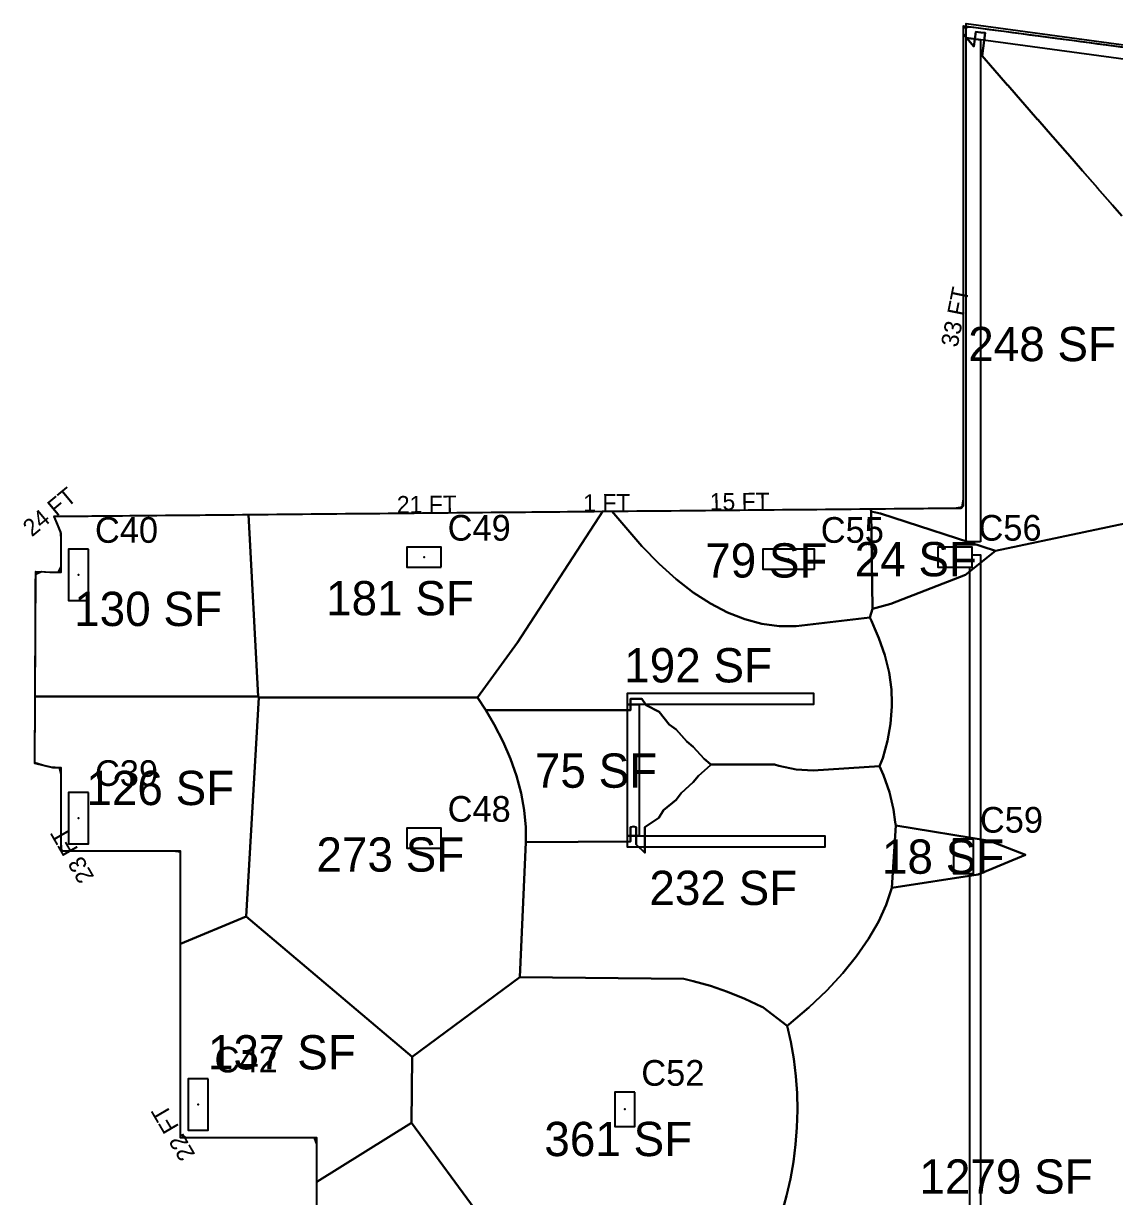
# Model space of a CAD drawing. Header units: metres. Extents: x 3272 to 9634, y 5311 to 56288.
# Drawn here: x 6105 to 6869, y 30880 to 31701 of the extents above; entities that cross this region are included whole.
import ezdxf
from ezdxf.enums import TextEntityAlignment as Align

# ---------------------------------------------------------------- set-up
doc = ezdxf.new("R2010")
doc.units = ezdxf.units.M
for name, color, linetype in [('BOUNDARY', 5, 'Continuous'), ('COL-LABEL', 2, 'Continuous'), ('COLS', 2, 'Continuous'), ('FLOOR_3_AREA_LABELS', 3, 'Continuous'), ('FLOOR_3_BOUNDARY', 5, 'Continuous'), ('FLOOR_3_COLUMNS', 7, 'Continuous'), ('FLOOR_3_FASCADE_COLUMNS', 30, 'Continuous'), ('FLOOR_3_FASCADE_WALLS', 4, 'Continuous'), ('FLOOR_3_LARGE_TRIBUTARY', 6, 'Continuous'), ('FLOOR_3_TRIBUTARY_COL_104', 2, 'Continuous'), ('FLOOR_3_TRIBUTARY_COL_28', 2, 'Continuous'), ('FLOOR_3_TRIBUTARY_COL_29', 2, 'Continuous'), ('FLOOR_3_TRIBUTARY_COL_30', 2, 'Continuous'), ('FLOOR_3_TRIBUTARY_COL_31', 2, 'Continuous'), ('FLOOR_3_TRIBUTARY_COL_68', 2, 'Continuous'), ('FLOOR_3_TRIBUTARY_COL_72', 2, 'Continuous'), ('FLOOR_3_TRIBUTARY_COL_73', 2, 'Continuous'), ('FLOOR_3_TRIBUTARY_COL_74', 2, 'Continuous'), ('FLOOR_3_TRIBUTARY_COL_98', 2, 'Continuous'), ('FLOOR_3_WALL_TRIBUTARY_75', 1, 'Continuous'), ('FLOOR_3_WALL_TRIBUTARY_76', 1, 'Continuous'), ('FLOOR_3_WALL_TRIBUTARY_77', 1, 'Continuous'), ('FLOOR_3_WALL_TRIBUTARY_84', 1, 'Continuous'), ('FLOOR_3_WALL_TRIBUTARY_85', 1, 'Continuous'), ('FLOOR_3_WALL_TRIBUTARY_97', 1, 'Continuous'), ('WALL', 4, 'Continuous')]:
    doc.layers.add(name, color=color, linetype=linetype)

msp = doc.modelspace()

# ---------------------------------------------------------------- linework, layer by layer
at = {"layer": 'BOUNDARY'}
msp.add_lwpolyline([(6310.76, 30774.24), (6310.76, 30920.72), (6215.23, 30920.72), (6215.23, 31121.72), (6131.79, 31121.72), (6131.79, 31180.03), (6125.79, 31180.03), (6113.28, 31183.11), (6113.87, 31317.59), (6125.79, 31317.03), (6131.79, 31317.03), (6131.79, 31344.15), (6126.75, 31356.13), (6761.66, 31361.95), (6763.26, 31363.61), (6763.26, 31699.61), (7364.36, 31620.05)], dxfattribs=at)
at = {"layer": 'COLS'}
for points in [[(6150.85, 31333.08), (6136.85, 31333.08), (6136.85, 31297.08), (6150.85, 31297.08)], [(6397.72, 31320.58), (6397.72, 31334.58), (6373.72, 31334.58), (6373.72, 31320.58)], [(6658.91, 31319.08), (6658.91, 31333.08), (6622.91, 31333.08), (6622.91, 31319.08)], [(6769.28, 31320.58), (6769.28, 31334.58), (6745.28, 31334.58), (6745.28, 31320.58)], [(6150.85, 31162.78), (6136.85, 31162.78), (6136.85, 31126.78), (6150.85, 31126.78)], [(6397.72, 31123.72), (6397.72, 31137.72), (6373.72, 31137.72), (6373.72, 31123.72)], [(6770.28, 31130.05), (6756.28, 31130.05), (6756.28, 31106.05), (6770.28, 31106.05)], [(6234.6, 30962.1), (6220.6, 30962.1), (6220.6, 30926.1), (6234.6, 30926.1)], [(6533.27, 30952.79), (6519.27, 30952.79), (6519.27, 30928.79), (6533.27, 30928.79)]]:
    msp.add_lwpolyline(points, close=True, dxfattribs=at)
at = {"layer": 'FLOOR_3_BOUNDARY'}
msp.add_lwpolyline([(6310.76, 30774.24), (6310.76, 30920.72), (6215.23, 30920.72), (6215.23, 31121.72), (6131.79, 31121.72), (6131.79, 31180.03), (6125.79, 31180.03), (6113.28, 31183.11), (6113.87, 31317.59), (6125.79, 31317.03), (6131.79, 31317.03), (6131.79, 31344.15), (6126.75, 31356.13), (6761.66, 31361.95), (6763.26, 31363.61), (6763.26, 31699.61), (7364.36, 31620.05)], dxfattribs=at)
at = {"layer": 'FLOOR_3_COLUMNS'}
for p in [(6385.72, 31327.58), (6640.91, 31326.08), (6757.28, 31327.58), (6143.85, 31315.08), (6143.85, 31144.78), (6385.72, 31130.72), (6763.28, 31118.05), (6227.6, 30944.1), (6526.27, 30940.79)]:
    msp.add_point(p, dxfattribs=at)
at = {"layer": 'FLOOR_3_FASCADE_COLUMNS'}
for points in [[(6113.49, 31231.58), (6113.52, 31237.58), (6113.55, 31243.58), (6113.57, 31249.58), (6113.6, 31255.58), (6113.62, 31261.58), (6113.65, 31267.58), (6113.68, 31273.58), (6113.7, 31279.58), (6113.73, 31285.58), (6113.76, 31291.58), (6113.78, 31297.58), (6113.81, 31303.58), (6113.83, 31309.58), (6113.86, 31315.58), (6117.86, 31317.4), (6123.86, 31317.12), (6129.85, 31317.03), (6131.79, 31321.09), (6131.79, 31327.09), (6131.79, 31333.09), (6131.79, 31339.09), (6131.42, 31345.02), (6129.09, 31350.55), (6126.77, 31356.08), (6132.7, 31356.18), (6138.69, 31356.24), (6144.69, 31356.29), (6150.69, 31356.35), (6156.69, 31356.4), (6162.69, 31356.46), (6168.69, 31356.51), (6174.69, 31356.57), (6180.69, 31356.62), (6186.69, 31356.68), (6192.69, 31356.73), (6198.69, 31356.79), (6204.69, 31356.84), (6210.69, 31356.9), (6216.69, 31356.95), (6222.69, 31357.01), (6228.69, 31357.06), (6234.69, 31357.12), (6240.69, 31357.17), (6246.69, 31357.23), (6252.69, 31357.28), (6258.69, 31357.34), (6264.69, 31357.39)], [(6264.69, 31357.39), (6270.69, 31357.45), (6276.69, 31357.5), (6282.69, 31357.56), (6288.69, 31357.61), (6294.69, 31357.67), (6300.69, 31357.72), (6306.69, 31357.78), (6312.69, 31357.83), (6318.69, 31357.89), (6324.69, 31357.94), (6330.69, 31358), (6336.69, 31358.05), (6342.69, 31358.11), (6348.69, 31358.16), (6354.69, 31358.22), (6360.69, 31358.27), (6366.69, 31358.33), (6372.69, 31358.38), (6378.68, 31358.44), (6384.68, 31358.49), (6390.68, 31358.55), (6396.68, 31358.6), (6402.68, 31358.66), (6408.68, 31358.71), (6414.68, 31358.77), (6420.68, 31358.82), (6426.68, 31358.88), (6432.68, 31358.93), (6438.68, 31358.99), (6444.68, 31359.04), (6450.68, 31359.1), (6456.68, 31359.15), (6462.68, 31359.21), (6468.68, 31359.26), (6474.68, 31359.32), (6480.68, 31359.37), (6486.68, 31359.43), (6492.68, 31359.48), (6498.68, 31359.54), (6504.68, 31359.59), (6510.68, 31359.65)], [(6516.68, 31359.7), (6522.68, 31359.76), (6528.68, 31359.81), (6534.68, 31359.87), (6540.68, 31359.92), (6546.68, 31359.98), (6552.68, 31360.03), (6558.68, 31360.09), (6564.68, 31360.14), (6570.68, 31360.2), (6576.68, 31360.25), (6582.68, 31360.31), (6588.68, 31360.36), (6594.68, 31360.42), (6600.68, 31360.47), (6606.68, 31360.53), (6612.68, 31360.58), (6618.67, 31360.64), (6624.67, 31360.69), (6630.67, 31360.75), (6636.67, 31360.8), (6642.67, 31360.86), (6648.67, 31360.91), (6654.67, 31360.97), (6660.67, 31361.02), (6666.67, 31361.08), (6672.67, 31361.13), (6678.67, 31361.19), (6684.67, 31361.24), (6690.67, 31361.3), (6696.67, 31361.35)], [(6215.23, 31054.83), (6215.23, 31060.83), (6215.23, 31066.83), (6215.23, 31072.83), (6215.23, 31078.83), (6215.23, 31084.83), (6215.23, 31090.83), (6215.23, 31096.83), (6215.23, 31102.83), (6215.23, 31108.83), (6215.23, 31114.83), (6215.23, 31120.83), (6210.12, 31121.72), (6204.12, 31121.72), (6198.12, 31121.72), (6192.12, 31121.72), (6186.12, 31121.72), (6180.12, 31121.72), (6174.12, 31121.72), (6168.12, 31121.72), (6162.12, 31121.72), (6156.12, 31121.72), (6150.12, 31121.72), (6144.12, 31121.72), (6138.12, 31121.72), (6132.12, 31121.72), (6131.79, 31127.39), (6131.79, 31133.39), (6131.79, 31139.39), (6131.79, 31145.39), (6131.79, 31151.39), (6131.79, 31157.39), (6131.79, 31163.39), (6131.79, 31169.39), (6131.79, 31175.39), (6130.43, 31180.03), (6124.47, 31180.35), (6118.64, 31181.79), (6113.28, 31183.58), (6113.31, 31189.58), (6113.34, 31195.58), (6113.36, 31201.58), (6113.39, 31207.58), (6113.41, 31213.58), (6113.44, 31219.58), (6113.47, 31225.58), (6113.49, 31231.58)], [(6310.76, 30892.36), (6310.76, 30898.36), (6310.76, 30904.36), (6310.76, 30910.36), (6310.76, 30916.36), (6309.12, 30920.72), (6303.12, 30920.72), (6297.12, 30920.72), (6291.12, 30920.72), (6285.12, 30920.72), (6279.12, 30920.72), (6273.12, 30920.72), (6267.12, 30920.72), (6261.12, 30920.72), (6255.12, 30920.72), (6249.12, 30920.72), (6243.12, 30920.72), (6237.12, 30920.72), (6231.12, 30920.72), (6225.12, 30920.72), (6219.12, 30920.72), (6215.23, 30922.83), (6215.23, 30928.83), (6215.23, 30934.83), (6215.23, 30940.83), (6215.23, 30946.83), (6215.23, 30952.83), (6215.23, 30958.83), (6215.23, 30964.83), (6215.23, 30970.83), (6215.23, 30976.83), (6215.23, 30982.83), (6215.23, 30988.83), (6215.23, 30994.83), (6215.23, 31000.83), (6215.23, 31006.83), (6215.23, 31012.83), (6215.23, 31018.83), (6215.23, 31024.83), (6215.23, 31030.83), (6215.23, 31036.83), (6215.23, 31042.83), (6215.23, 31048.83), (6215.23, 31054.83)], [(6310.76, 30874.36), (6310.76, 30880.36), (6310.76, 30886.36), (6310.76, 30892.36)]]:
    msp.add_lwpolyline(points, dxfattribs=at)
at = {"layer": 'FLOOR_3_FASCADE_WALLS'}
for points in [[(6763.26, 31692.31), (6763.26, 31698.31), (6767.92, 31698.99), (6773.87, 31698.2), (6779.82, 31697.42), (6785.76, 31696.63), (6791.71, 31695.84), (6797.66, 31695.06), (6803.61, 31694.27), (6809.56, 31693.48), (6815.5, 31692.69), (6821.45, 31691.91), (6827.4, 31691.12), (6833.35, 31690.33), (6839.3, 31689.54), (6845.24, 31688.76), (6851.19, 31687.97), (6857.14, 31687.18), (6863.09, 31686.4), (6869.04, 31685.61)], [(6696.67, 31361.35), (6702.67, 31361.41), (6708.67, 31361.46), (6714.67, 31361.52), (6720.67, 31361.57), (6726.67, 31361.63), (6732.67, 31361.68), (6738.67, 31361.74), (6744.67, 31361.79), (6750.67, 31361.85), (6756.67, 31361.9), (6762.36, 31362.67), (6763.26, 31368.31), (6763.26, 31374.31), (6763.26, 31380.31), (6763.26, 31386.31), (6763.26, 31392.31), (6763.26, 31398.31), (6763.26, 31404.31), (6763.26, 31410.31), (6763.26, 31416.31), (6763.26, 31422.31), (6763.26, 31428.31), (6763.26, 31434.31), (6763.26, 31440.31), (6763.26, 31446.31), (6763.26, 31452.31), (6763.26, 31458.31), (6763.26, 31464.31), (6763.26, 31470.31), (6763.26, 31476.31), (6763.26, 31482.31), (6763.26, 31488.31), (6763.26, 31494.31), (6763.26, 31500.31), (6763.26, 31506.31), (6763.26, 31512.31), (6763.26, 31518.31), (6763.26, 31524.31), (6763.26, 31530.31), (6763.26, 31536.31), (6763.26, 31542.31), (6763.26, 31548.31), (6763.26, 31554.31), (6763.26, 31560.31), (6763.26, 31566.31), (6763.26, 31572.31), (6763.26, 31578.31), (6763.26, 31584.31), (6763.26, 31590.31), (6763.26, 31596.31), (6763.26, 31602.31), (6763.26, 31608.31), (6763.26, 31614.31), (6763.26, 31620.31), (6763.26, 31626.31), (6763.26, 31632.31), (6763.26, 31638.31), (6763.26, 31644.31), (6763.26, 31650.31), (6763.26, 31656.31), (6763.26, 31662.31), (6763.26, 31668.31), (6763.26, 31674.31), (6763.26, 31680.31), (6763.26, 31686.31), (6763.26, 31692.31)], [(6510.68, 31359.65), (6516.68, 31359.7)]]:
    msp.add_lwpolyline(points, dxfattribs=at)
at = {"layer": 'FLOOR_3_LARGE_TRIBUTARY'}
for points in [[(6874.12, 31566.65), (6867.67, 31574.04), (6867.56, 31574.15), (6857.19, 31586.04), (6857.08, 31586.15), (6846.7, 31598.04), (6846.7, 31598.04), (6846.6, 31598.15), (6836.22, 31610.04), (6836.12, 31610.15), (6825.74, 31622.04), (6825.63, 31622.15), (6815.26, 31634.05), (6815.15, 31634.15), (6804.78, 31646.05), (6804.66, 31646.15), (6794.3, 31658.05), (6794.17, 31658.15), (6783.82, 31670.06), (6783.67, 31670.15), (6776.34, 31678.62), (6778.52, 31694.72), (6775.36, 31694.91), (6771.97, 31695.53), (6770.56, 31685.09), (6763.26, 31693.8), (6763.26, 31694.18), (6763.26, 31699.61), (6770.56, 31698.64), (6781.56, 31697.19), (6793.46, 31695.61), (6805.36, 31694.04), (6817.25, 31692.46), (6829.15, 31690.89), (6841.05, 31689.31), (6852.94, 31687.74), (6864.84, 31686.16), (6876.73, 31684.59)], [(6909.28, 31358.15), (6785.74, 31331.9), (6705.15, 31358.15), (6698.67, 31359.56), (6698.12, 31361.36), (6698.12, 31361.36), (6761.66, 31361.95), (6763.26, 31363.61), (6763.26, 31370.15), (6763.26, 31382.15), (6763.26, 31394.15), (6763.26, 31406.15), (6763.26, 31418.15), (6763.26, 31430.15), (6763.26, 31442.15), (6763.26, 31454.15), (6763.26, 31466.15), (6763.26, 31478.15), (6763.26, 31490.15), (6763.26, 31502.15), (6763.26, 31514.15), (6763.26, 31526.15), (6763.26, 31538.15), (6763.26, 31550.15), (6763.26, 31562.15), (6763.26, 31574.15), (6763.26, 31586.15), (6763.26, 31598.15), (6763.26, 31610.15), (6763.26, 31622.15), (6763.26, 31634.15), (6763.26, 31646.15), (6763.26, 31658.15), (6763.26, 31670.15), (6763.26, 31682.15), (6763.26, 31693.8), (6770.56, 31685.09), (6771.97, 31695.53), (6775.36, 31694.91), (6778.52, 31694.72), (6776.34, 31678.62), (6783.67, 31670.15), (6783.82, 31670.06), (6794.17, 31658.15), (6794.3, 31658.05), (6804.66, 31646.15), (6804.78, 31646.05), (6815.15, 31634.15), (6815.26, 31634.05), (6825.63, 31622.15), (6825.74, 31622.04), (6836.12, 31610.15), (6836.22, 31610.04), (6846.6, 31598.15), (6846.7, 31598.04), (6857.08, 31586.15), (6857.19, 31586.04), (6867.56, 31574.15), (6867.67, 31574.04), (6874.12, 31566.65)], [(6636.09, 30868.09), (6639.4, 30880.09), (6642.12, 30892.09), (6644.25, 30904.09), (6645.77, 30916.09), (6646.7, 30928.09), (6647.04, 30940.09), (6646.77, 30952.09), (6645.91, 30964.09), (6644.46, 30976.09), (6642.4, 30988.09), (6639.94, 30999.23), (6641.05, 31000.09), (6655.04, 31012.09), (6667.62, 31024.09), (6678.77, 31036.09), (6688.51, 31048.09), (6696.82, 31060.09), (6703.71, 31072.09), (6709.19, 31084.09), (6713.17, 31095.88), (6773.55, 31105.33), (6806.74, 31119.08), (6781.57, 31128.81), (6715.98, 31139.52), (6715.51, 31141.87), (6714.42, 31150.84), (6711.57, 31162.84), (6707.34, 31174.84), (6704.43, 31181.04), (6706.73, 31186.84), (6710.18, 31198.84), (6712.32, 31210.84), (6713.14, 31222.84), (6713.03, 31225.37), (6712.83, 31234.84), (6711.25, 31246.84), (6708.35, 31258.84), (6704.13, 31270.84), (6701.17, 31277.26), (6699.02, 31282.84), (6697.79, 31285.36), (6699.55, 31291.36), (6712.52, 31294.84), (6764.72, 31315.08), (6785.74, 31331.9), (6909.28, 31358.15)], [(6476.31, 30795.91), (6376.81, 30931.41), (6377.32, 30977.54), (6377.32, 30977.54), (6452.73, 31033.33), (6567.46, 31032.11), (6574.15, 31030.65), (6586.15, 31027.27), (6598.15, 31023.14), (6610.15, 31018.26), (6622.15, 31012.63), (6622.9, 31012.23), (6639.94, 30999.23), (6642.4, 30988.09), (6644.46, 30976.09), (6645.91, 30964.09), (6646.77, 30952.09), (6647.04, 30940.09), (6646.7, 30928.09), (6645.77, 30916.09), (6644.25, 30904.09), (6642.12, 30892.09), (6639.4, 30880.09), (6636.09, 30868.09)]]:
    msp.add_lwpolyline(points, dxfattribs=at)
for points in [[(6269.51, 31229.93), (6113.49, 31229.93), (6113.87, 31317.59), (6125.79, 31317.03), (6131.79, 31317.03), (6131.79, 31344.15), (6126.75, 31356.13), (6262.92, 31357.38), (6269.51, 31229.93)], [(6451.09, 31267.85), (6423.03, 31229.15), (6270.1, 31229.15), (6269.51, 31229.93), (6262.92, 31357.38), (6510.8, 31359.65), (6451.09, 31267.85)], [(6574.19, 31194.71), (6569.68, 31198.31), (6562.19, 31206.88), (6557.38, 31210.31), (6550.19, 31219.31), (6541.17, 31223.81), (6538.19, 31228.3), (6530.18, 31228.31), (6530.18, 31220.3), (6428.84, 31220.3), (6423.03, 31229.15), (6451.09, 31267.85), (6510.8, 31359.65), (6517.1, 31359.7), (6538.19, 31335.26), (6550.19, 31322.89), (6562.19, 31312.05), (6574.19, 31302.74), (6586.19, 31294.97), (6598.19, 31288.73), (6610.19, 31284.04), (6622.19, 31280.87), (6634.19, 31279.24), (6646.19, 31279.15), (6697.79, 31285.36), (6699.02, 31282.84), (6701.17, 31277.26), (6704.13, 31270.84), (6708.35, 31258.84), (6711.25, 31246.84), (6712.83, 31234.84), (6713.03, 31225.37), (6713.14, 31222.84), (6712.32, 31210.84), (6710.18, 31198.84), (6706.73, 31186.84), (6704.43, 31181.04), (6658.15, 31178.11), (6646.15, 31178.91), (6634.15, 31181.28), (6631.03, 31182.3), (6622.19, 31182.3), (6622.15, 31182.3), (6610.19, 31182.3), (6610.15, 31182.3), (6598.19, 31182.3), (6598.15, 31182.3), (6586.47, 31182.3), (6586.19, 31182.61), (6581.81, 31186.31), (6574.19, 31194.71)], [(6698.67, 31359.56), (6699.55, 31291.36), (6697.79, 31285.36), (6646.19, 31279.15), (6634.19, 31279.24), (6622.19, 31280.87), (6610.19, 31284.04), (6598.19, 31288.73), (6586.19, 31294.97), (6574.19, 31302.74), (6562.19, 31312.05), (6550.19, 31322.89), (6538.19, 31335.26), (6517.1, 31359.7), (6698.12, 31361.36), (6698.67, 31359.56)], [(6269.51, 31229.93), (6270.1, 31229.15), (6261.19, 31075.93), (6215.23, 31056.75), (6215.23, 31121.72), (6131.79, 31121.72), (6131.79, 31180.03), (6125.79, 31180.03), (6113.28, 31183.11), (6113.49, 31229.93), (6269.51, 31229.93)], [(6270.1, 31229.15), (6423.03, 31229.15), (6428.84, 31220.3), (6434.85, 31210.3), (6441.05, 31198.3), (6446.24, 31186.3), (6450.41, 31174.3), (6453.58, 31162.3), (6455.73, 31150.3), (6456.88, 31138.3), (6456.99, 31128), (6452.73, 31033.33), (6377.32, 30977.54), (6261.19, 31075.93), (6270.1, 31229.15)], [(6455.73, 31150.3), (6453.58, 31162.3), (6450.41, 31174.3), (6446.24, 31186.3), (6441.05, 31198.3), (6434.85, 31210.3), (6428.84, 31220.3), (6530.18, 31220.3), (6530.18, 31228.31), (6538.19, 31228.3), (6541.17, 31223.81), (6550.19, 31219.31), (6557.38, 31210.31), (6562.19, 31206.88), (6569.68, 31198.31), (6574.19, 31194.71), (6581.81, 31186.31), (6586.19, 31182.61), (6586.47, 31182.3), (6586.15, 31181.93), (6577.84, 31174.31), (6574.15, 31169.82), (6565.7, 31162.31), (6562.15, 31157.59), (6553.4, 31150.31), (6550.15, 31144.92), (6540.18, 31138.31), (6540.17, 31132.3), (6540.17, 31120.36), (6534.17, 31126.34), (6534.17, 31132.3), (6534.15, 31138.31), (6532.2, 31138.97), (6530.17, 31138.3), (6530.17, 31128.3), (6456.99, 31128), (6456.88, 31138.3), (6455.73, 31150.3)], [(6530.17, 31138.3), (6532.2, 31138.97), (6534.15, 31138.31), (6534.17, 31132.3), (6534.17, 31126.34), (6540.17, 31120.36), (6540.17, 31132.3), (6540.18, 31138.31), (6550.15, 31144.92), (6553.4, 31150.31), (6562.15, 31157.59), (6565.7, 31162.31), (6574.15, 31169.82), (6577.84, 31174.31), (6586.15, 31181.93), (6586.47, 31182.3), (6598.15, 31182.3), (6598.19, 31182.3), (6610.15, 31182.3), (6610.19, 31182.3), (6622.15, 31182.3), (6622.19, 31182.3), (6631.03, 31182.3), (6634.15, 31181.28), (6646.15, 31178.91), (6658.15, 31178.11), (6704.43, 31181.04), (6707.34, 31174.84), (6711.57, 31162.84), (6714.42, 31150.84), (6715.51, 31141.87), (6715.98, 31139.52), (6713.17, 31095.88), (6709.19, 31084.09), (6703.71, 31072.09), (6696.82, 31060.09), (6688.51, 31048.09), (6678.77, 31036.09), (6667.62, 31024.09), (6655.04, 31012.09), (6641.05, 31000.09), (6639.94, 30999.23), (6622.9, 31012.23), (6622.15, 31012.63), (6610.15, 31018.26), (6598.15, 31023.14), (6586.15, 31027.27), (6574.15, 31030.65), (6567.46, 31032.11), (6452.73, 31033.33), (6456.99, 31128), (6530.17, 31128.3), (6530.17, 31138.3)], [(6261.19, 31075.93), (6377.32, 30977.54), (6376.81, 30931.41), (6310.76, 30890.03), (6310.76, 30920.72), (6215.23, 30920.72), (6215.23, 31056.75), (6261.19, 31075.93)], [(6376.81, 30931.41), (6476.31, 30795.91), (6465.64, 30785.27), (6427.25, 30750.07), (6377.45, 30719.4), (6375.46, 30719.98), (6375.67, 30774.24), (6310.76, 30774.24), (6310.76, 30890.03), (6376.81, 30931.41)]]:
    msp.add_lwpolyline(points, close=True, dxfattribs=at)
at = {"layer": 'FLOOR_3_TRIBUTARY_COL_104'}
msp.add_lwpolyline([(6476.31, 30795.91), (6376.81, 30931.41), (6377.32, 30977.54), (6377.32, 30977.54), (6452.73, 31033.33), (6567.46, 31032.11), (6574.15, 31030.65), (6586.15, 31027.27), (6598.15, 31023.14), (6610.15, 31018.26), (6622.15, 31012.63), (6622.9, 31012.23), (6639.94, 30999.23), (6642.4, 30988.09), (6644.46, 30976.09), (6645.91, 30964.09), (6646.77, 30952.09), (6647.04, 30940.09), (6646.7, 30928.09), (6645.77, 30916.09), (6644.25, 30904.09), (6642.12, 30892.09), (6639.4, 30880.09), (6636.09, 30868.09)], dxfattribs=at)
at = {"layer": 'FLOOR_3_TRIBUTARY_COL_28'}
msp.add_lwpolyline([(6261.19, 31075.93), (6377.32, 30977.54), (6376.81, 30931.41), (6310.76, 30890.03), (6310.76, 30920.72), (6215.23, 30920.72), (6215.23, 31056.75), (6261.19, 31075.93)], close=True, dxfattribs=at)
at = {"layer": 'FLOOR_3_TRIBUTARY_COL_29'}
msp.add_lwpolyline([(6269.51, 31229.93), (6270.1, 31229.15), (6261.19, 31075.93), (6215.23, 31056.75), (6215.23, 31121.72), (6131.79, 31121.72), (6131.79, 31180.03), (6125.79, 31180.03), (6113.28, 31183.11), (6113.49, 31229.93), (6269.51, 31229.93)], close=True, dxfattribs=at)
at = {"layer": 'FLOOR_3_TRIBUTARY_COL_30'}
msp.add_lwpolyline([(6698.67, 31359.56), (6699.55, 31291.36), (6697.79, 31285.36), (6646.19, 31279.15), (6634.19, 31279.24), (6622.19, 31280.87), (6610.19, 31284.04), (6598.19, 31288.73), (6586.19, 31294.97), (6574.19, 31302.74), (6562.19, 31312.05), (6550.19, 31322.89), (6538.19, 31335.26), (6517.1, 31359.7), (6698.12, 31361.36), (6698.67, 31359.56)], close=True, dxfattribs=at)
at = {"layer": 'FLOOR_3_TRIBUTARY_COL_31'}
msp.add_lwpolyline([(6269.51, 31229.93), (6113.49, 31229.93), (6113.87, 31317.59), (6125.79, 31317.03), (6131.79, 31317.03), (6131.79, 31344.15), (6126.75, 31356.13), (6262.92, 31357.38), (6269.51, 31229.93)], close=True, dxfattribs=at)
at = {"layer": 'FLOOR_3_TRIBUTARY_COL_68'}
msp.add_lwpolyline([(6376.81, 30931.41), (6476.31, 30795.91), (6465.64, 30785.27), (6427.25, 30750.07), (6377.45, 30719.4), (6375.46, 30719.98), (6375.67, 30774.24), (6310.76, 30774.24), (6310.76, 30890.03), (6376.81, 30931.41)], close=True, dxfattribs=at)
at = {"layer": 'FLOOR_3_TRIBUTARY_COL_72'}
msp.add_lwpolyline([(6451.09, 31267.85), (6423.03, 31229.15), (6270.1, 31229.15), (6269.51, 31229.93), (6262.92, 31357.38), (6510.8, 31359.65), (6451.09, 31267.85)], close=True, dxfattribs=at)
at = {"layer": 'FLOOR_3_TRIBUTARY_COL_73'}
msp.add_lwpolyline([(6705.15, 31358.15), (6785.74, 31331.9), (6764.72, 31315.08), (6712.52, 31294.84), (6699.55, 31291.36), (6698.67, 31359.56), (6705.15, 31358.15)], close=True, dxfattribs=at)
at = {"layer": 'FLOOR_3_TRIBUTARY_COL_74'}
msp.add_lwpolyline([(6715.98, 31139.52), (6781.57, 31128.81), (6806.74, 31119.08), (6773.55, 31105.33), (6713.17, 31095.88), (6715.98, 31139.52)], close=True, dxfattribs=at)
at = {"layer": 'FLOOR_3_TRIBUTARY_COL_98'}
msp.add_lwpolyline([(6270.1, 31229.15), (6423.03, 31229.15), (6428.84, 31220.3), (6434.85, 31210.3), (6441.05, 31198.3), (6446.24, 31186.3), (6450.41, 31174.3), (6453.58, 31162.3), (6455.73, 31150.3), (6456.88, 31138.3), (6456.99, 31128), (6452.73, 31033.33), (6377.32, 30977.54), (6261.19, 31075.93), (6270.1, 31229.15)], close=True, dxfattribs=at)
at = {"layer": 'FLOOR_3_WALL_TRIBUTARY_75'}
msp.add_lwpolyline([(6530.17, 31138.3), (6532.2, 31138.97), (6534.15, 31138.31), (6534.17, 31132.3), (6534.17, 31126.34), (6540.17, 31120.36), (6540.17, 31132.3), (6540.18, 31138.31), (6550.15, 31144.92), (6553.4, 31150.31), (6562.15, 31157.59), (6565.7, 31162.31), (6574.15, 31169.82), (6577.84, 31174.31), (6586.15, 31181.93), (6586.47, 31182.3), (6598.15, 31182.3), (6598.19, 31182.3), (6610.15, 31182.3), (6610.19, 31182.3), (6622.15, 31182.3), (6622.19, 31182.3), (6631.03, 31182.3), (6634.15, 31181.28), (6646.15, 31178.91), (6658.15, 31178.11), (6704.43, 31181.04), (6707.34, 31174.84), (6711.57, 31162.84), (6714.42, 31150.84), (6715.51, 31141.87), (6715.98, 31139.52), (6713.17, 31095.88), (6709.19, 31084.09), (6703.71, 31072.09), (6696.82, 31060.09), (6688.51, 31048.09), (6678.77, 31036.09), (6667.62, 31024.09), (6655.04, 31012.09), (6641.05, 31000.09), (6639.94, 30999.23), (6622.9, 31012.23), (6622.15, 31012.63), (6610.15, 31018.26), (6598.15, 31023.14), (6586.15, 31027.27), (6574.15, 31030.65), (6567.46, 31032.11), (6452.73, 31033.33), (6456.99, 31128), (6530.17, 31128.3), (6530.17, 31138.3)], close=True, dxfattribs=at)
at = {"layer": 'FLOOR_3_WALL_TRIBUTARY_76'}
msp.add_lwpolyline([(6574.19, 31194.71), (6569.68, 31198.31), (6562.19, 31206.88), (6557.38, 31210.31), (6550.19, 31219.31), (6541.17, 31223.81), (6538.19, 31228.3), (6530.18, 31228.31), (6530.18, 31220.3), (6428.84, 31220.3), (6423.03, 31229.15), (6451.09, 31267.85), (6510.8, 31359.65), (6517.1, 31359.7), (6538.19, 31335.26), (6550.19, 31322.89), (6562.19, 31312.05), (6574.19, 31302.74), (6586.19, 31294.97), (6598.19, 31288.73), (6610.19, 31284.04), (6622.19, 31280.87), (6634.19, 31279.24), (6646.19, 31279.15), (6697.79, 31285.36), (6699.02, 31282.84), (6701.17, 31277.26), (6704.13, 31270.84), (6708.35, 31258.84), (6711.25, 31246.84), (6712.83, 31234.84), (6713.03, 31225.37), (6713.14, 31222.84), (6712.32, 31210.84), (6710.18, 31198.84), (6706.73, 31186.84), (6704.43, 31181.04), (6658.15, 31178.11), (6646.15, 31178.91), (6634.15, 31181.28), (6631.03, 31182.3), (6622.19, 31182.3), (6622.15, 31182.3), (6610.19, 31182.3), (6610.15, 31182.3), (6598.19, 31182.3), (6598.15, 31182.3), (6586.47, 31182.3), (6586.19, 31182.61), (6581.81, 31186.31), (6574.19, 31194.71)], close=True, dxfattribs=at)
at = {"layer": 'FLOOR_3_WALL_TRIBUTARY_77'}
msp.add_lwpolyline([(6455.73, 31150.3), (6453.58, 31162.3), (6450.41, 31174.3), (6446.24, 31186.3), (6441.05, 31198.3), (6434.85, 31210.3), (6428.84, 31220.3), (6530.18, 31220.3), (6530.18, 31228.31), (6538.19, 31228.3), (6541.17, 31223.81), (6550.19, 31219.31), (6557.38, 31210.31), (6562.19, 31206.88), (6569.68, 31198.31), (6574.19, 31194.71), (6581.81, 31186.31), (6586.19, 31182.61), (6586.47, 31182.3), (6586.15, 31181.93), (6577.84, 31174.31), (6574.15, 31169.82), (6565.7, 31162.31), (6562.15, 31157.59), (6553.4, 31150.31), (6550.15, 31144.92), (6540.18, 31138.31), (6540.17, 31132.3), (6540.17, 31120.36), (6534.17, 31126.34), (6534.17, 31132.3), (6534.15, 31138.31), (6532.2, 31138.97), (6530.17, 31138.3), (6530.17, 31128.3), (6456.99, 31128), (6456.88, 31138.3), (6455.73, 31150.3)], close=True, dxfattribs=at)
at = {"layer": 'FLOOR_3_WALL_TRIBUTARY_84'}
msp.add_lwpolyline([(6636.09, 30868.09), (6639.4, 30880.09), (6642.12, 30892.09), (6644.25, 30904.09), (6645.77, 30916.09), (6646.7, 30928.09), (6647.04, 30940.09), (6646.77, 30952.09), (6645.91, 30964.09), (6644.46, 30976.09), (6642.4, 30988.09), (6639.94, 30999.23), (6641.05, 31000.09), (6655.04, 31012.09), (6667.62, 31024.09), (6678.77, 31036.09), (6688.51, 31048.09), (6696.82, 31060.09), (6703.71, 31072.09), (6709.19, 31084.09), (6713.17, 31095.88), (6773.55, 31105.33), (6806.74, 31119.08), (6781.57, 31128.81), (6715.98, 31139.52), (6715.51, 31141.87), (6714.42, 31150.84), (6711.57, 31162.84), (6707.34, 31174.84), (6704.43, 31181.04), (6706.73, 31186.84), (6710.18, 31198.84), (6712.32, 31210.84), (6713.14, 31222.84), (6713.03, 31225.37), (6712.83, 31234.84), (6711.25, 31246.84), (6708.35, 31258.84), (6704.13, 31270.84), (6701.17, 31277.26), (6699.02, 31282.84), (6697.79, 31285.36), (6699.55, 31291.36), (6712.52, 31294.84), (6764.72, 31315.08), (6785.74, 31331.9), (6909.28, 31358.15)], dxfattribs=at)
at = {"layer": 'FLOOR_3_WALL_TRIBUTARY_85'}
msp.add_lwpolyline([(6909.28, 31358.15), (6785.74, 31331.9), (6705.15, 31358.15), (6698.67, 31359.56), (6698.12, 31361.36), (6698.12, 31361.36), (6761.66, 31361.95), (6763.26, 31363.61), (6763.26, 31370.15), (6763.26, 31382.15), (6763.26, 31394.15), (6763.26, 31406.15), (6763.26, 31418.15), (6763.26, 31430.15), (6763.26, 31442.15), (6763.26, 31454.15), (6763.26, 31466.15), (6763.26, 31478.15), (6763.26, 31490.15), (6763.26, 31502.15), (6763.26, 31514.15), (6763.26, 31526.15), (6763.26, 31538.15), (6763.26, 31550.15), (6763.26, 31562.15), (6763.26, 31574.15), (6763.26, 31586.15), (6763.26, 31598.15), (6763.26, 31610.15), (6763.26, 31622.15), (6763.26, 31634.15), (6763.26, 31646.15), (6763.26, 31658.15), (6763.26, 31670.15), (6763.26, 31682.15), (6763.26, 31693.8), (6770.56, 31685.09), (6771.97, 31695.53), (6775.36, 31694.91), (6778.52, 31694.72), (6776.34, 31678.62), (6783.67, 31670.15), (6783.82, 31670.06), (6794.17, 31658.15), (6794.3, 31658.05), (6804.66, 31646.15), (6804.78, 31646.05), (6815.15, 31634.15), (6815.26, 31634.05), (6825.63, 31622.15), (6825.74, 31622.04), (6836.12, 31610.15), (6836.22, 31610.04), (6846.6, 31598.15), (6846.7, 31598.04), (6857.08, 31586.15), (6857.19, 31586.04), (6867.56, 31574.15), (6867.67, 31574.04), (6874.12, 31566.65)], dxfattribs=at)
at = {"layer": 'FLOOR_3_WALL_TRIBUTARY_97'}
msp.add_lwpolyline([(6874.12, 31566.65), (6867.67, 31574.04), (6867.56, 31574.15), (6857.19, 31586.04), (6857.08, 31586.15), (6846.7, 31598.04), (6846.7, 31598.04), (6846.6, 31598.15), (6836.22, 31610.04), (6836.12, 31610.15), (6825.74, 31622.04), (6825.63, 31622.15), (6815.26, 31634.05), (6815.15, 31634.15), (6804.78, 31646.05), (6804.66, 31646.15), (6794.3, 31658.05), (6794.17, 31658.15), (6783.82, 31670.06), (6783.67, 31670.15), (6776.34, 31678.62), (6778.52, 31694.72), (6775.36, 31694.91), (6771.97, 31695.53), (6770.56, 31685.09), (6763.26, 31693.8), (6763.26, 31694.18), (6763.26, 31699.61), (6770.56, 31698.64), (6781.56, 31697.19), (6793.46, 31695.61), (6805.36, 31694.04), (6817.25, 31692.46), (6829.15, 31690.89), (6841.05, 31689.31), (6852.94, 31687.74), (6864.84, 31686.16), (6876.73, 31684.59)], dxfattribs=at)
at = {"layer": 'WALL'}
for points in [[(7363.02, 31610.14), (7361.91, 31610.29), (6765.28, 31691.25), (6765.28, 31701.34), (7364.36, 31620.05)], [(6775.28, 31338.15), (6774.48, 31338.15), (6765.28, 31338.15), (6765.28, 31691.25), (6775.28, 31689.89)], [(6767.66, 30442.09), (6767.66, 30480.82), (6767.66, 31106.05), (6770.28, 31106.05), (6770.28, 31130.05), (6767.66, 31130.05), (6767.66, 31320.58), (6769.28, 31320.58), (6769.28, 31329.15), (6775.28, 31329.15), (6775.28, 30442.09)], [(6528.19, 31224.3), (6528.19, 31232.3), (6658.31, 31232.3), (6658.31, 31224.3)], [(6528.19, 31132.3), (6528.19, 31163.76), (6528.19, 31224.3), (6536.19, 31224.3), (6536.19, 31132.3)], [(6528.22, 31124.3), (6528.19, 31124.3), (6528.19, 31132.3), (6666.31, 31132.3), (6666.31, 31124.3)]]:
    msp.add_lwpolyline(points, close=True, dxfattribs=at)

# ---------------------------------------------------------------- texts
at = {"layer": 'COL-LABEL'}
for s, p in [('C40', (6155.35, 31337.58)), ('C49', (6402.22, 31339.08)), ('C55', (6663.41, 31337.58)), ('C56', (6773.78, 31339.08)), ('C39', (6155.35, 31167.28)), ('C48', (6402.22, 31142.22)), ('C59', (6774.78, 31134.55)), ('C42', (6239.1, 30966.6)), ('C52', (6537.77, 30957.29))]:
    msp.add_text(s, height=18, dxfattribs=at).set_placement(p)
at = {"layer": 'FLOOR_3_AREA_LABELS'}
for s, p in [('248 SF', (6818.34, 31476.81)), ('79 SF', (6625.31, 31325.25)), ('24 SF', (6729.95, 31326.13)), ('181 SF', (6368.86, 31298.81)), ('130 SF', (6192.54, 31291.29)), ('192 SF', (6577.56, 31251.8)), ('75 SF', (6506.09, 31178.03)), ('126 SF', (6201.07, 31165.88)), ('273 SF', (6362.12, 31119.26)), ('18 SF', (6749.03, 31117.79)), ('232 SF', (6595.16, 31095.91)), ('137 SF', (6286.2, 30980.73)), ('361 SF', (6521.63, 30920.01)), ('1279 SF', (6793.09, 30893.73))]:
    msp.add_text(s, height=24, dxfattribs=at).set_placement(p, align=Align.MIDDLE_CENTER)
at = {"layer": 'FLOOR_3_FASCADE_COLUMNS'}
for s, rotation, p in [('24 FT', 39.76308, (6123.49, 31359.36)), ('21 FT', 0.52508, (6387.63, 31364.52)), ('15 FT', 0.52508, (6606.62, 31366.53)), ('23 FT', 119.92255, (6139.44, 31118.72)), ('22 FT', 120.45499, (6210.05, 30924.24))]:
    msp.add_text(s, height=12, rotation=rotation, dxfattribs=at).set_placement(p, align=Align.MIDDLE_CENTER)
at = {"layer": 'FLOOR_3_FASCADE_WALLS'}
for s, rotation, p in [('33 FT', 78.62486, (6757.37, 31495.77)), ('1 FT', 0.52508, (6513.62, 31365.67))]:
    msp.add_text(s, height=12, rotation=rotation, dxfattribs=at).set_placement(p, align=Align.MIDDLE_CENTER)

doc.saveas('drawing.dxf')
